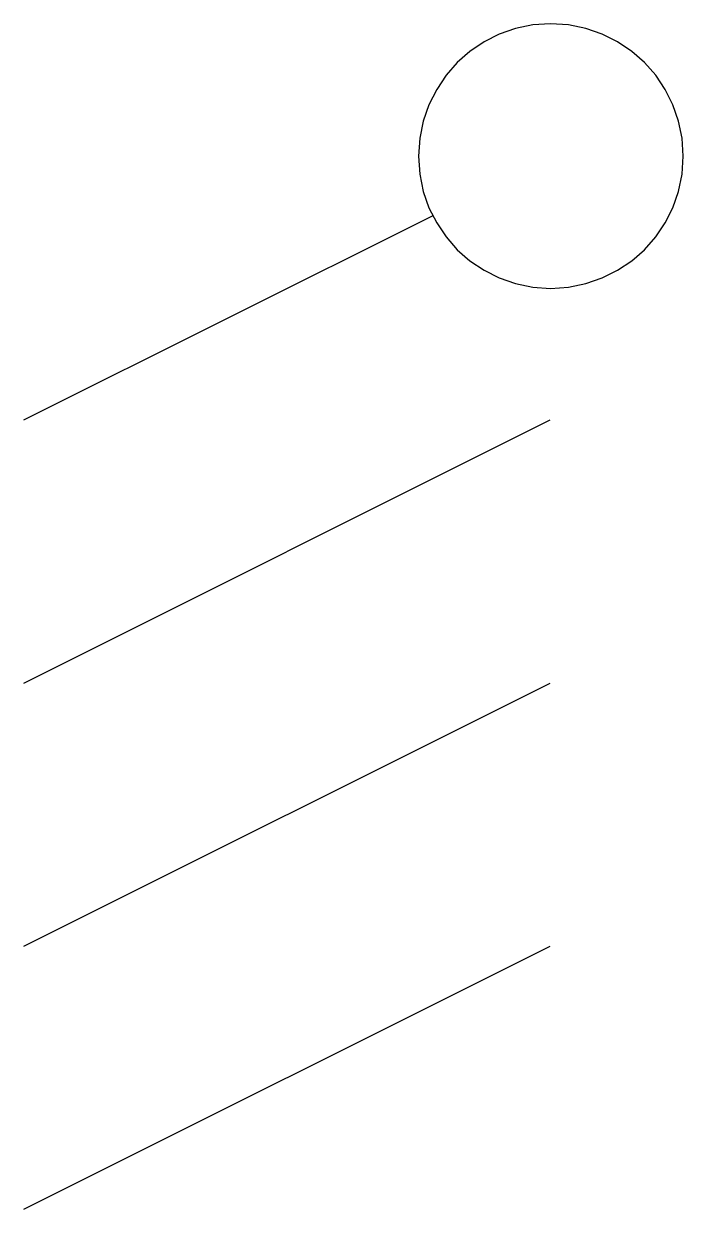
# Model space of a CAD drawing. Header units: millimetres. Extents: x -3.4 to 2.9, y -11.3 to 0.
import ezdxf
from ezdxf.enums import TextEntityAlignment as Align

# ---------------------------------------------------------------- set-up
doc = ezdxf.new("R2010")
doc.units = ezdxf.units.MM
doc.layers.get('0').update_dxf_attribs({"linetype": 'CONTINUOUS'})
doc.styles.add('ARIAL', font='arial.ttf')

# ---------------------------------------------------------------- blocks, each defined once
blk = doc.blocks.new('291_E_LV_SLD_IEC60617_three_phase_marker')
at = {"true_color": 0x0000ff}
for p, q in [((-3.377, -3.765), (0.505, -1.824)), ((-3.377, -6.265), (1.623, -3.765)), ((-3.377, -8.765), (1.623, -6.265)), ((-3.377, -11.265), (1.623, -8.765))]:
    blk.add_line(p, q, dxfattribs=at)
blk.add_lwpolyline([(2.887, -1.26), (2.876, -1.089), (2.842, -0.925), (2.788, -0.77), (2.715, -0.624), (2.625, -0.49), (2.518, -0.369), (2.397, -0.263), (2.263, -0.172), (2.118, -0.099), (1.962, -0.045), (1.798, -0.012), (1.627, 0), (1.457, -0.012), (1.294, -0.045), (1.14, -0.099), (0.995, -0.172), (0.861, -0.263), (0.741, -0.369), (0.635, -0.49), (0.545, -0.624), (0.472, -0.77), (0.418, -0.925), (0.384, -1.089), (0.373, -1.26), (0.384, -1.43), (0.418, -1.593), (0.472, -1.748), (0.545, -1.892), (0.635, -2.026), (0.741, -2.147), (0.861, -2.253), (0.995, -2.343), (1.14, -2.416), (1.294, -2.47), (1.457, -2.504), (1.627, -2.515), (1.798, -2.504), (1.962, -2.47), (2.118, -2.416), (2.263, -2.343), (2.397, -2.253), (2.518, -2.147), (2.625, -2.026), (2.715, -1.892), (2.788, -1.748), (2.842, -1.593), (2.876, -1.43), (2.887, -1.26)], close=True, dxfattribs=at)
at = {"true_color": 0x0000ff, "style": 'ARIAL'}
blk.add_attdef('TAG', text='', height=2.5, dxfattribs=at).set_placement((-5.377, -2.2), align=Align.RIGHT)
at = {"color": 7, "style": 'ARIAL'}
for tag, p in [('VOLTAGE', (-5.377, -9)), ('MANUFACTURER', (-5.377, -12))]:
    blk.add_attdef(tag, text='', height=1.7, dxfattribs=at).set_placement(p, align=Align.RIGHT)

msp = doc.modelspace()

# ---------------------------------------------------------------- block references
msp.add_blockref('291_E_LV_SLD_IEC60617_three_phase_marker', (0, 0))

doc.saveas('drawing.dxf')
